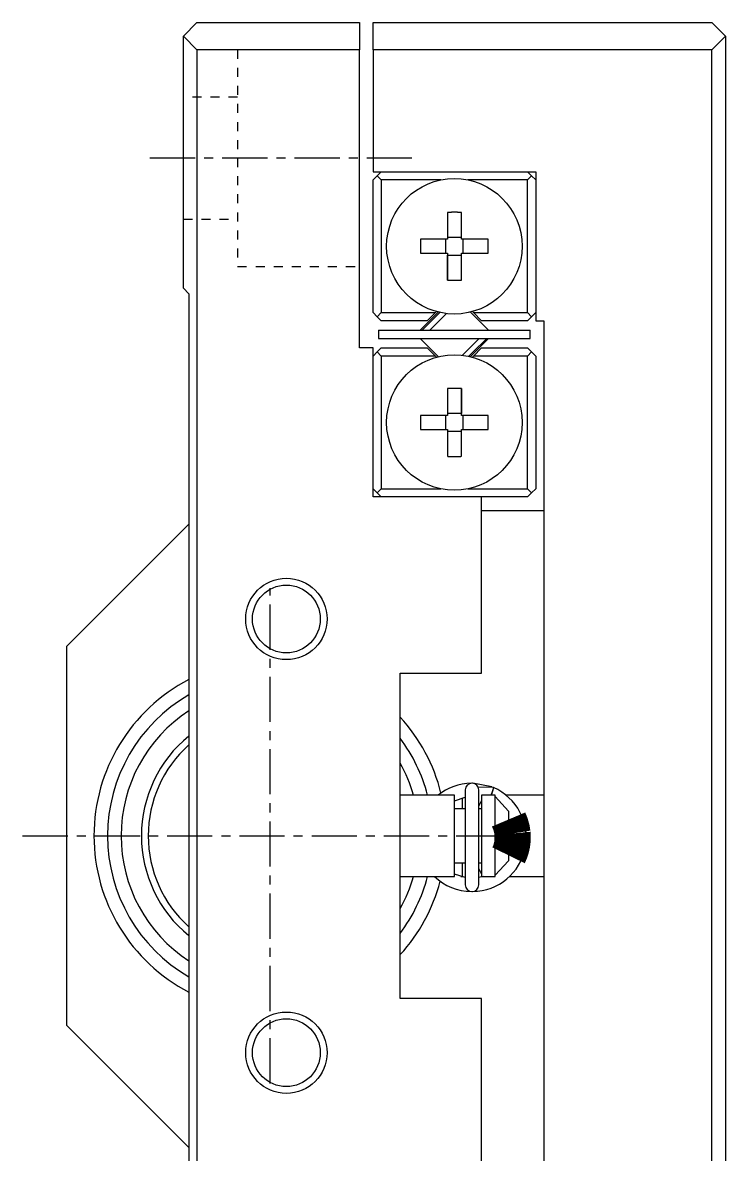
# Model space of a CAD drawing. Extents: x 565 to 917, y 86 to 335.
# Drawn here: x 569.31 to 588.76, y 184.65 to 215.96 of the extents above; entities that cross this region are included whole.
import ezdxf

# ---------------------------------------------------------------- set-up
doc = ezdxf.new("R2010")
doc.units = 0
doc.linetypes.add('CENTER', pattern=[2, 1.25, -0.25, 0.25, -0.25])
doc.linetypes.add('DOT', pattern=[0.5, 0.25, -0.25])
doc.layers.get('0').update_dxf_attribs({"linetype": 'CONTINUOUS'})

msp = doc.modelspace()

# ---------------------------------------------------------------- linework, layer by layer
at = {"color": 7, "linetype": 'CONTINUOUS'}
for p, q in [((573.757, 215.585), (574.132, 215.96)), ((574.132, 215.96), (578.632, 215.96)), ((578.632, 215.96), (578.632, 215.21)), ((579.007, 215.96), (588.382, 215.96)), ((579.007, 215.21), (579.007, 215.96)), ((588.757, 215.585), (588.382, 215.96)), ((573.757, 208.61), (573.757, 215.585)), ((574.132, 215.21), (573.757, 215.585)), ((588.382, 215.21), (588.757, 215.585)), ((588.757, 215.585), (588.757, 171.335)), ((574.132, 215.21), (574.132, 171.71)), ((578.632, 215.21), (574.132, 215.21)), ((578.632, 206.96), (578.632, 215.21)), ((588.382, 215.21), (579.007, 215.21)), ((579.007, 215.21), (579.007, 211.835)), ((588.382, 171.71), (588.382, 215.21)), ((579.007, 211.835), (583.507, 211.835)), ((579.007, 211.61), (579.12, 211.722)), ((579.232, 211.835), (579.12, 211.722)), ((579.12, 211.722), (579.232, 211.61)), ((583.395, 211.722), (583.282, 211.835)), ((583.282, 211.61), (583.395, 211.722)), ((583.395, 211.722), (583.507, 211.61)), ((583.507, 211.835), (583.507, 207.71)), ((579.007, 207.935), (579.007, 211.61)), ((579.232, 211.61), (579.232, 207.935)), ((580.884, 211.61), (579.232, 211.61)), ((583.282, 211.61), (581.63, 211.61)), ((583.282, 207.935), (583.282, 211.61)), ((581.062, 210.708), (581.062, 210.016)), ((581.062, 210.708), (581.062, 209.967)), ((581.452, 209.967), (581.452, 210.708)), ((581.062, 209.967), (580.321, 209.967)), ((581.013, 209.967), (581.013, 209.577)), ((581.452, 210.016), (581.062, 210.016)), ((581.062, 210.016), (581.062, 209.967)), ((582.193, 209.967), (581.452, 209.967)), ((581.501, 209.577), (581.501, 209.967)), ((580.321, 209.577), (581.062, 209.577)), ((581.062, 209.577), (581.062, 209.528)), ((581.062, 209.577), (581.062, 208.836)), ((581.062, 209.528), (581.452, 209.528)), ((581.062, 208.836), (581.062, 209.528)), ((581.452, 209.577), (582.193, 209.577)), ((581.452, 208.836), (581.452, 209.577)), ((573.757, 208.61), (573.907, 208.46)), ((573.907, 208.46), (573.907, 178.46)), ((579.12, 207.822), (579.007, 207.935)), ((579.232, 207.935), (579.12, 207.822)), ((579.232, 207.935), (580.73, 207.935)), ((580.812, 207.951), (580.329, 207.467)), ((580.362, 207.447), (580.856, 207.941)), ((580.505, 207.71), (580.73, 207.935)), ((580.73, 207.935), (580.76, 207.964)), ((582.185, 207.467), (581.702, 207.951)), ((581.754, 207.964), (581.784, 207.935)), ((581.784, 207.935), (583.282, 207.935)), ((581.784, 207.935), (582.009, 207.71)), ((583.395, 207.822), (583.282, 207.935)), ((583.507, 207.935), (583.395, 207.822)), ((579.12, 207.822), (579.232, 207.71)), ((580.505, 207.71), (579.232, 207.71)), ((583.282, 207.71), (582.009, 207.71)), ((583.282, 207.71), (583.395, 207.822)), ((583.507, 207.71), (583.732, 207.71)), ((583.732, 207.71), (583.732, 179.21)), ((579.157, 207.447), (583.357, 207.447)), ((579.157, 207.447), (579.157, 207.222)), ((583.357, 207.222), (583.357, 207.447)), ((579.157, 207.222), (583.357, 207.222)), ((580.329, 207.202), (580.812, 206.719)), ((581.702, 206.719), (582.185, 207.202)), ((582.152, 207.222), (581.761, 206.831)), ((579.007, 206.96), (578.632, 206.96)), ((579.007, 202.835), (579.007, 206.96)), ((579.007, 206.735), (579.12, 206.847)), ((579.232, 206.96), (579.12, 206.847)), ((579.12, 206.847), (579.232, 206.735)), ((579.232, 206.96), (580.505, 206.96)), ((580.73, 206.735), (579.232, 206.735)), ((579.232, 206.735), (579.232, 203.06)), ((580.73, 206.735), (580.505, 206.96)), ((580.76, 206.705), (580.73, 206.735)), ((581.761, 206.831), (581.659, 206.729)), ((581.784, 206.735), (581.754, 206.705)), ((582.009, 206.96), (581.784, 206.735)), ((583.282, 206.735), (581.784, 206.735)), ((582.009, 206.96), (583.282, 206.96)), ((583.395, 206.847), (583.282, 206.96)), ((583.282, 206.735), (583.395, 206.847)), ((583.282, 203.06), (583.282, 206.735)), ((583.395, 206.847), (583.507, 206.735)), ((583.507, 206.735), (583.507, 203.06)), ((581.062, 205.833), (581.062, 205.092)), ((581.452, 205.833), (581.452, 205.141)), ((581.452, 205.092), (581.452, 205.833)), ((581.452, 205.141), (581.062, 205.141)), ((581.452, 205.092), (581.452, 205.141)), ((581.062, 205.092), (580.321, 205.092)), ((581.013, 205.092), (581.013, 204.702)), ((582.193, 205.092), (581.452, 205.092)), ((581.501, 204.702), (581.501, 205.092)), ((580.321, 204.702), (581.062, 204.702)), ((581.062, 204.702), (581.062, 203.961)), ((581.062, 204.653), (581.452, 204.653)), ((581.452, 204.653), (581.452, 204.702)), ((581.452, 203.961), (581.452, 204.702)), ((581.452, 204.702), (582.193, 204.702)), ((581.452, 203.961), (581.452, 204.653)), ((579.12, 202.947), (579.007, 203.06)), ((579.232, 203.06), (579.12, 202.947)), ((579.12, 202.947), (579.232, 202.835)), ((579.232, 203.06), (580.884, 203.06)), ((581.63, 203.06), (583.282, 203.06)), ((583.395, 202.947), (583.282, 203.06)), ((583.282, 202.835), (583.395, 202.947)), ((583.507, 203.06), (583.395, 202.947)), ((582.007, 202.835), (579.007, 202.835)), ((582.007, 197.96), (582.007, 202.835)), ((583.282, 202.835), (582.007, 202.835)), ((582.007, 202.46), (583.732, 202.46)), ((573.907, 202.085), (570.532, 198.71)), ((570.532, 188.21), (570.532, 198.71)), ((579.757, 188.96), (579.757, 197.96)), ((579.757, 197.96), (582.007, 197.96)), ((582.295, 194.812), (581.769, 194.916)), ((582.337, 194.796), (581.919, 194.803)), ((582.344, 194.792), (582.278, 194.579)), ((582.398, 194.767), (582.339, 194.794)), ((581.257, 194.585), (579.757, 194.585)), ((581.257, 192.335), (581.257, 194.585)), ((581.257, 194.431), (581.559, 194.527)), ((581.482, 194.21), (581.482, 194.511)), ((581.559, 194.729), (581.559, 192.104)), ((581.934, 192.104), (581.934, 194.729)), ((582.382, 194.585), (582.007, 194.585)), ((582.007, 194.585), (582.007, 192.335)), ((582.382, 194.544), (582.382, 194.585)), ((582.382, 194.544), (582.757, 194.147)), ((582.382, 192.375), (582.382, 194.544)), ((583.732, 194.585), (582.686, 194.585)), ((581.559, 194.21), (581.257, 194.21)), ((581.559, 194.21), (581.482, 194.21)), ((581.934, 194.278), (582.007, 194.428)), ((582.007, 194.21), (581.934, 194.21)), ((582.007, 194.21), (581.934, 194.21)), ((582.757, 194.147), (582.757, 192.772)), ((581.257, 192.71), (581.559, 192.71)), ((581.482, 192.71), (581.559, 192.71)), ((581.482, 192.335), (581.482, 192.71)), ((581.934, 192.71), (582.007, 192.71)), ((581.934, 192.71), (582.007, 192.71)), ((582.757, 192.772), (582.382, 192.375)), ((579.757, 192.335), (581.257, 192.335)), ((581.559, 192.307), (581.257, 192.403)), ((581.438, 192.335), (581.482, 192.335)), ((582.007, 192.406), (581.934, 192.556)), ((582.055, 192.334), (581.934, 192.307)), ((582.007, 192.335), (582.382, 192.335)), ((582.382, 192.335), (582.382, 192.375)), ((582.783, 192.335), (583.732, 192.335)), ((582.292, 192.021), (582.337, 192.038)), ((582.007, 188.96), (579.757, 188.96)), ((582.007, 184.085), (582.007, 188.96)), ((570.532, 188.21), (573.907, 184.835))]:
    msp.add_line(p, q, dxfattribs=at)
at = {"color": 3, "linetype": 'DOT'}
for p, q in [((575.257, 215.21), (575.257, 209.21)), ((575.257, 213.897), (573.757, 213.897)), ((573.757, 210.522), (575.257, 210.522)), ((575.257, 209.21), (578.632, 209.21))]:
    msp.add_line(p, q, dxfattribs=at)
at = {"color": 1, "linetype": 'CENTER'}
for p, q in [((580.082, 212.21), (572.682, 212.21)), ((576.157, 186.61), (576.157, 200.31)), ((569.307, 193.46), (583.007, 193.46))]:
    msp.add_line(p, q, dxfattribs=at)
at = {"color": 3, "linetype": 'CONTINUOUS'}
for p, q in [((581.037, 207.91), (580.574, 207.447)), ((580.329, 207.467), (580.349, 207.447)), ((582.165, 207.447), (582.185, 207.467)), ((580.349, 207.222), (580.329, 207.202)), ((581.655, 206.937), (581.94, 207.222)), ((582.185, 207.202), (582.165, 207.222)), ((581.477, 206.759), (581.655, 206.937))]:
    msp.add_line(p, q, dxfattribs=at)
at = {"color": 7, "linetype": 'CONTINUOUS', "const_width": 1}
msp.add_lwpolyline([(582.757, 193.912), (582.806, 193.796), (582.845, 193.662), (582.867, 193.525, -0.138223), (582.757, 192.921)], format="xyb", dxfattribs=at)
at = {"color": 7, "linetype": 'CONTINUOUS'}
for points in [[(581.452, 210.708, 0), (581.449, 210.708, 0), (581.446, 210.708, 0), (581.443, 210.708, 0), (581.44, 210.709, 0), (581.437, 210.709, 0), (581.434, 210.709, 0), (581.431, 210.709, 0), (581.428, 210.709, 0), (581.425, 210.709, 0), (581.422, 210.709, 0), (581.419, 210.709, 0), (581.416, 210.709, 0), (581.413, 210.709, 0), (581.41, 210.709, 0), (581.406, 210.709, 0), (581.403, 210.709, 0), (581.4, 210.709, 0), (581.397, 210.71, 0), (581.394, 210.71, 0), (581.391, 210.71, 0), (581.388, 210.71, 0), (581.385, 210.71, 0), (581.382, 210.71, 0), (581.379, 210.71, 0), (581.376, 210.71, 0), (581.373, 210.71, 0), (581.37, 210.71, 0), (581.367, 210.71, 0), (581.364, 210.71, 0), (581.361, 210.71, 0), (581.358, 210.71, 0), (581.355, 210.71, 0), (581.352, 210.71, 0), (581.349, 210.71, 0), (581.346, 210.71, 0), (581.342, 210.71, 0), (581.339, 210.711, 0), (581.336, 210.711, 0), (581.333, 210.711, 0), (581.33, 210.711, 0), (581.327, 210.711, 0), (581.324, 210.711, 0), (581.321, 210.711, 0), (581.318, 210.711, 0), (581.315, 210.711, 0), (581.312, 210.711, 0), (581.309, 210.711, 0), (581.306, 210.711, 0), (581.303, 210.711, 0), (581.3, 210.711, 0), (581.297, 210.711, 0), (581.294, 210.711, 0), (581.291, 210.711, 0), (581.288, 210.711, 0), (581.285, 210.711, 0), (581.282, 210.711, 0), (581.278, 210.711, 0), (581.275, 210.711, 0), (581.272, 210.711, 0), (581.269, 210.711, 0), (581.266, 210.711, 0), (581.263, 210.711, 0), (581.26, 210.711, 0), (581.257, 210.711, 0), (581.254, 210.711, 0), (581.251, 210.711, 0), (581.248, 210.711, 0), (581.245, 210.711, 0), (581.242, 210.711, 0), (581.239, 210.711, 0), (581.236, 210.711, 0), (581.233, 210.711, 0), (581.23, 210.711, 0), (581.227, 210.711, 0), (581.224, 210.711, 0), (581.221, 210.711, 0), (581.217, 210.711, 0), (581.214, 210.711, 0), (581.211, 210.711, 0), (581.208, 210.711, 0), (581.205, 210.711, 0), (581.202, 210.711, 0), (581.199, 210.711, 0), (581.196, 210.711, 0), (581.193, 210.711, 0), (581.19, 210.711, 0), (581.187, 210.711, 0), (581.184, 210.711, 0), (581.181, 210.711, 0), (581.178, 210.711, 0), (581.175, 210.711, 0), (581.172, 210.71, 0), (581.169, 210.71, 0), (581.166, 210.71, 0), (581.163, 210.71, 0), (581.16, 210.71, 0), (581.157, 210.71, 0), (581.153, 210.71, 0), (581.15, 210.71, 0), (581.147, 210.71, 0), (581.144, 210.71, 0), (581.141, 210.71, 0), (581.138, 210.71, 0), (581.135, 210.71, 0), (581.132, 210.71, 0), (581.129, 210.71, 0), (581.126, 210.71, 0), (581.123, 210.71, 0), (581.12, 210.71, 0), (581.117, 210.71, 0), (581.114, 210.709, 0), (581.111, 210.709, 0), (581.108, 210.709, 0), (581.105, 210.709, 0), (581.102, 210.709, 0), (581.099, 210.709, 0), (581.096, 210.709, 0), (581.093, 210.709, 0), (581.09, 210.709, 0), (581.086, 210.709, 0), (581.083, 210.709, 0), (581.08, 210.709, 0), (581.077, 210.709, 0), (581.074, 210.709, 0), (581.071, 210.708, 0), (581.068, 210.708, 0), (581.065, 210.708, 0), (581.062, 210.708, 0)], [(580.321, 209.967, 0), (580.321, 209.964, 0), (580.321, 209.961, 0), (580.321, 209.958, 0), (580.321, 209.955, 0), (580.321, 209.952, 0), (580.32, 209.949, 0), (580.32, 209.946, 0), (580.32, 209.943, 0), (580.32, 209.94, 0), (580.32, 209.937, 0), (580.32, 209.934, 0), (580.32, 209.931, 0), (580.32, 209.927, 0), (580.32, 209.924, 0), (580.32, 209.921, 0), (580.32, 209.918, 0), (580.32, 209.915, 0), (580.32, 209.912, 0), (580.32, 209.909, 0), (580.319, 209.906, 0), (580.319, 209.903, 0), (580.319, 209.9, 0), (580.319, 209.897, 0), (580.319, 209.894, 0), (580.319, 209.891, 0), (580.319, 209.888, 0), (580.319, 209.885, 0), (580.319, 209.882, 0), (580.319, 209.879, 0), (580.319, 209.876, 0), (580.319, 209.873, 0), (580.319, 209.87, 0), (580.319, 209.867, 0), (580.319, 209.863, 0), (580.319, 209.86, 0), (580.319, 209.857, 0), (580.319, 209.854, 0), (580.319, 209.851, 0), (580.319, 209.848, 0), (580.319, 209.845, 0), (580.319, 209.842, 0), (580.318, 209.839, 0), (580.318, 209.836, 0), (580.318, 209.833, 0), (580.318, 209.83, 0), (580.318, 209.827, 0), (580.318, 209.824, 0), (580.318, 209.821, 0), (580.318, 209.818, 0), (580.318, 209.815, 0), (580.318, 209.812, 0), (580.318, 209.809, 0), (580.318, 209.806, 0), (580.318, 209.803, 0), (580.318, 209.799, 0), (580.318, 209.796, 0), (580.318, 209.793, 0), (580.318, 209.79, 0), (580.318, 209.787, 0), (580.318, 209.784, 0), (580.318, 209.781, 0), (580.318, 209.778, 0), (580.318, 209.775, 0), (580.318, 209.772, 0), (580.318, 209.769, 0), (580.318, 209.766, 0), (580.318, 209.763, 0), (580.318, 209.76, 0), (580.318, 209.757, 0), (580.318, 209.754, 0), (580.318, 209.751, 0), (580.318, 209.748, 0), (580.318, 209.745, 0), (580.318, 209.742, 0), (580.318, 209.738, 0), (580.318, 209.735, 0), (580.318, 209.732, 0), (580.318, 209.729, 0), (580.318, 209.726, 0), (580.318, 209.723, 0), (580.318, 209.72, 0), (580.318, 209.717, 0), (580.318, 209.714, 0), (580.318, 209.711, 0), (580.318, 209.708, 0), (580.318, 209.705, 0), (580.319, 209.702, 0), (580.319, 209.699, 0), (580.319, 209.696, 0), (580.319, 209.693, 0), (580.319, 209.69, 0), (580.319, 209.687, 0), (580.319, 209.684, 0), (580.319, 209.681, 0), (580.319, 209.678, 0), (580.319, 209.674, 0), (580.319, 209.671, 0), (580.319, 209.668, 0), (580.319, 209.665, 0), (580.319, 209.662, 0), (580.319, 209.659, 0), (580.319, 209.656, 0), (580.319, 209.653, 0), (580.319, 209.65, 0), (580.319, 209.647, 0), (580.319, 209.644, 0), (580.319, 209.641, 0), (580.319, 209.638, 0), (580.32, 209.635, 0), (580.32, 209.632, 0), (580.32, 209.629, 0), (580.32, 209.626, 0), (580.32, 209.623, 0), (580.32, 209.62, 0), (580.32, 209.617, 0), (580.32, 209.614, 0), (580.32, 209.611, 0), (580.32, 209.607, 0), (580.32, 209.604, 0), (580.32, 209.601, 0), (580.32, 209.598, 0), (580.32, 209.595, 0), (580.321, 209.592, 0), (580.321, 209.589, 0), (580.321, 209.586, 0), (580.321, 209.583, 0), (580.321, 209.58, 0), (580.321, 209.577, 0)], [(582.193, 209.577, 0), (582.193, 209.58, 0), (582.193, 209.583, 0), (582.194, 209.586, 0), (582.194, 209.589, 0), (582.194, 209.592, 0), (582.194, 209.595, 0), (582.194, 209.598, 0), (582.194, 209.601, 0), (582.194, 209.604, 0), (582.194, 209.607, 0), (582.194, 209.611, 0), (582.194, 209.614, 0), (582.194, 209.617, 0), (582.194, 209.62, 0), (582.194, 209.623, 0), (582.195, 209.626, 0), (582.195, 209.629, 0), (582.195, 209.632, 0), (582.195, 209.635, 0), (582.195, 209.638, 0), (582.195, 209.641, 0), (582.195, 209.644, 0), (582.195, 209.647, 0), (582.195, 209.65, 0), (582.195, 209.653, 0), (582.195, 209.656, 0), (582.195, 209.659, 0), (582.195, 209.662, 0), (582.195, 209.665, 0), (582.195, 209.668, 0), (582.195, 209.671, 0), (582.195, 209.674, 0), (582.195, 209.678, 0), (582.195, 209.681, 0), (582.196, 209.684, 0), (582.196, 209.687, 0), (582.196, 209.69, 0), (582.196, 209.693, 0), (582.196, 209.696, 0), (582.196, 209.699, 0), (582.196, 209.702, 0), (582.196, 209.705, 0), (582.196, 209.708, 0), (582.196, 209.711, 0), (582.196, 209.714, 0), (582.196, 209.717, 0), (582.196, 209.72, 0), (582.196, 209.723, 0), (582.196, 209.726, 0), (582.196, 209.729, 0), (582.196, 209.732, 0), (582.196, 209.735, 0), (582.196, 209.738, 0), (582.196, 209.742, 0), (582.196, 209.745, 0), (582.196, 209.748, 0), (582.196, 209.751, 0), (582.196, 209.754, 0), (582.196, 209.757, 0), (582.196, 209.76, 0), (582.196, 209.763, 0), (582.196, 209.766, 0), (582.196, 209.769, 0), (582.196, 209.772, 0), (582.196, 209.775, 0), (582.196, 209.778, 0), (582.196, 209.781, 0), (582.196, 209.784, 0), (582.196, 209.787, 0), (582.196, 209.79, 0), (582.196, 209.793, 0), (582.196, 209.796, 0), (582.196, 209.799, 0), (582.196, 209.803, 0), (582.196, 209.806, 0), (582.196, 209.809, 0), (582.196, 209.812, 0), (582.196, 209.815, 0), (582.196, 209.818, 0), (582.196, 209.821, 0), (582.196, 209.824, 0), (582.196, 209.827, 0), (582.196, 209.83, 0), (582.196, 209.833, 0), (582.196, 209.836, 0), (582.196, 209.839, 0), (582.196, 209.842, 0), (582.196, 209.845, 0), (582.196, 209.848, 0), (582.196, 209.851, 0), (582.196, 209.854, 0), (582.196, 209.857, 0), (582.196, 209.86, 0), (582.195, 209.863, 0), (582.195, 209.867, 0), (582.195, 209.87, 0), (582.195, 209.873, 0), (582.195, 209.876, 0), (582.195, 209.879, 0), (582.195, 209.882, 0), (582.195, 209.885, 0), (582.195, 209.888, 0), (582.195, 209.891, 0), (582.195, 209.894, 0), (582.195, 209.897, 0), (582.195, 209.9, 0), (582.195, 209.903, 0), (582.195, 209.906, 0), (582.195, 209.909, 0), (582.195, 209.912, 0), (582.195, 209.915, 0), (582.195, 209.918, 0), (582.194, 209.921, 0), (582.194, 209.924, 0), (582.194, 209.927, 0), (582.194, 209.931, 0), (582.194, 209.934, 0), (582.194, 209.937, 0), (582.194, 209.94, 0), (582.194, 209.943, 0), (582.194, 209.946, 0), (582.194, 209.949, 0), (582.194, 209.952, 0), (582.194, 209.955, 0), (582.194, 209.958, 0), (582.193, 209.961, 0), (582.193, 209.964, 0), (582.193, 209.967, 0)], [(581.062, 208.836, 0), (581.065, 208.836, 0), (581.068, 208.836, 0), (581.071, 208.836, 0), (581.074, 208.836, 0), (581.077, 208.835, 0), (581.08, 208.835, 0), (581.083, 208.835, 0), (581.086, 208.835, 0), (581.09, 208.835, 0), (581.093, 208.835, 0), (581.096, 208.835, 0), (581.099, 208.835, 0), (581.102, 208.835, 0), (581.105, 208.835, 0), (581.108, 208.835, 0), (581.111, 208.835, 0), (581.114, 208.835, 0), (581.117, 208.835, 0), (581.12, 208.834, 0), (581.123, 208.834, 0), (581.126, 208.834, 0), (581.129, 208.834, 0), (581.132, 208.834, 0), (581.135, 208.834, 0), (581.138, 208.834, 0), (581.141, 208.834, 0), (581.144, 208.834, 0), (581.147, 208.834, 0), (581.15, 208.834, 0), (581.153, 208.834, 0), (581.157, 208.834, 0), (581.16, 208.834, 0), (581.163, 208.834, 0), (581.166, 208.834, 0), (581.169, 208.834, 0), (581.172, 208.834, 0), (581.175, 208.834, 0), (581.178, 208.834, 0), (581.181, 208.833, 0), (581.184, 208.833, 0), (581.187, 208.833, 0), (581.19, 208.833, 0), (581.193, 208.833, 0), (581.196, 208.833, 0), (581.199, 208.833, 0), (581.202, 208.833, 0), (581.205, 208.833, 0), (581.208, 208.833, 0), (581.211, 208.833, 0), (581.214, 208.833, 0), (581.217, 208.833, 0), (581.221, 208.833, 0), (581.224, 208.833, 0), (581.227, 208.833, 0), (581.23, 208.833, 0), (581.233, 208.833, 0), (581.236, 208.833, 0), (581.239, 208.833, 0), (581.242, 208.833, 0), (581.245, 208.833, 0), (581.248, 208.833, 0), (581.251, 208.833, 0), (581.254, 208.833, 0), (581.257, 208.833, 0), (581.26, 208.833, 0), (581.263, 208.833, 0), (581.266, 208.833, 0), (581.269, 208.833, 0), (581.272, 208.833, 0), (581.275, 208.833, 0), (581.278, 208.833, 0), (581.282, 208.833, 0), (581.285, 208.833, 0), (581.288, 208.833, 0), (581.291, 208.833, 0), (581.294, 208.833, 0), (581.297, 208.833, 0), (581.3, 208.833, 0), (581.303, 208.833, 0), (581.306, 208.833, 0), (581.309, 208.833, 0), (581.312, 208.833, 0), (581.315, 208.833, 0), (581.318, 208.833, 0), (581.321, 208.833, 0), (581.324, 208.833, 0), (581.327, 208.833, 0), (581.33, 208.833, 0), (581.333, 208.833, 0), (581.336, 208.834, 0), (581.339, 208.834, 0), (581.342, 208.834, 0), (581.346, 208.834, 0), (581.349, 208.834, 0), (581.352, 208.834, 0), (581.355, 208.834, 0), (581.358, 208.834, 0), (581.361, 208.834, 0), (581.364, 208.834, 0), (581.367, 208.834, 0), (581.37, 208.834, 0), (581.373, 208.834, 0), (581.376, 208.834, 0), (581.379, 208.834, 0), (581.382, 208.834, 0), (581.385, 208.834, 0), (581.388, 208.834, 0), (581.391, 208.834, 0), (581.394, 208.834, 0), (581.397, 208.835, 0), (581.4, 208.835, 0), (581.403, 208.835, 0), (581.406, 208.835, 0), (581.41, 208.835, 0), (581.413, 208.835, 0), (581.416, 208.835, 0), (581.419, 208.835, 0), (581.422, 208.835, 0), (581.425, 208.835, 0), (581.428, 208.835, 0), (581.431, 208.835, 0), (581.434, 208.835, 0), (581.437, 208.835, 0), (581.44, 208.836, 0), (581.443, 208.836, 0), (581.446, 208.836, 0), (581.449, 208.836, 0), (581.452, 208.836, 0)], [(581.452, 205.833, 0), (581.449, 205.833, 0), (581.446, 205.833, 0), (581.443, 205.833, 0), (581.44, 205.834, 0), (581.437, 205.834, 0), (581.434, 205.834, 0), (581.431, 205.834, 0), (581.428, 205.834, 0), (581.425, 205.834, 0), (581.422, 205.834, 0), (581.419, 205.834, 0), (581.416, 205.834, 0), (581.413, 205.834, 0), (581.41, 205.834, 0), (581.406, 205.834, 0), (581.403, 205.834, 0), (581.4, 205.834, 0), (581.397, 205.835, 0), (581.394, 205.835, 0), (581.391, 205.835, 0), (581.388, 205.835, 0), (581.385, 205.835, 0), (581.382, 205.835, 0), (581.379, 205.835, 0), (581.376, 205.835, 0), (581.373, 205.835, 0), (581.37, 205.835, 0), (581.367, 205.835, 0), (581.364, 205.835, 0), (581.361, 205.835, 0), (581.358, 205.835, 0), (581.355, 205.835, 0), (581.352, 205.835, 0), (581.349, 205.835, 0), (581.346, 205.835, 0), (581.342, 205.835, 0), (581.339, 205.836, 0), (581.336, 205.836, 0), (581.333, 205.836, 0), (581.33, 205.836, 0), (581.327, 205.836, 0), (581.324, 205.836, 0), (581.321, 205.836, 0), (581.318, 205.836, 0), (581.315, 205.836, 0), (581.312, 205.836, 0), (581.309, 205.836, 0), (581.306, 205.836, 0), (581.303, 205.836, 0), (581.3, 205.836, 0), (581.297, 205.836, 0), (581.294, 205.836, 0), (581.291, 205.836, 0), (581.288, 205.836, 0), (581.285, 205.836, 0), (581.282, 205.836, 0), (581.278, 205.836, 0), (581.275, 205.836, 0), (581.272, 205.836, 0), (581.269, 205.836, 0), (581.266, 205.836, 0), (581.263, 205.836, 0), (581.26, 205.836, 0), (581.257, 205.836, 0), (581.254, 205.836, 0), (581.251, 205.836, 0), (581.248, 205.836, 0), (581.245, 205.836, 0), (581.242, 205.836, 0), (581.239, 205.836, 0), (581.236, 205.836, 0), (581.233, 205.836, 0), (581.23, 205.836, 0), (581.227, 205.836, 0), (581.224, 205.836, 0), (581.221, 205.836, 0), (581.217, 205.836, 0), (581.214, 205.836, 0), (581.211, 205.836, 0), (581.208, 205.836, 0), (581.205, 205.836, 0), (581.202, 205.836, 0), (581.199, 205.836, 0), (581.196, 205.836, 0), (581.193, 205.836, 0), (581.19, 205.836, 0), (581.187, 205.836, 0), (581.184, 205.836, 0), (581.181, 205.836, 0), (581.178, 205.836, 0), (581.175, 205.836, 0), (581.172, 205.835, 0), (581.169, 205.835, 0), (581.166, 205.835, 0), (581.163, 205.835, 0), (581.16, 205.835, 0), (581.157, 205.835, 0), (581.153, 205.835, 0), (581.15, 205.835, 0), (581.147, 205.835, 0), (581.144, 205.835, 0), (581.141, 205.835, 0), (581.138, 205.835, 0), (581.135, 205.835, 0), (581.132, 205.835, 0), (581.129, 205.835, 0), (581.126, 205.835, 0), (581.123, 205.835, 0), (581.12, 205.835, 0), (581.117, 205.835, 0), (581.114, 205.834, 0), (581.111, 205.834, 0), (581.108, 205.834, 0), (581.105, 205.834, 0), (581.102, 205.834, 0), (581.099, 205.834, 0), (581.096, 205.834, 0), (581.093, 205.834, 0), (581.09, 205.834, 0), (581.086, 205.834, 0), (581.083, 205.834, 0), (581.08, 205.834, 0), (581.077, 205.834, 0), (581.074, 205.834, 0), (581.071, 205.833, 0), (581.068, 205.833, 0), (581.065, 205.833, 0), (581.062, 205.833, 0)], [(580.321, 205.092, 0), (580.321, 205.089, 0), (580.321, 205.086, 0), (580.321, 205.083, 0), (580.321, 205.08, 0), (580.321, 205.077, 0), (580.32, 205.074, 0), (580.32, 205.071, 0), (580.32, 205.068, 0), (580.32, 205.065, 0), (580.32, 205.062, 0), (580.32, 205.059, 0), (580.32, 205.056, 0), (580.32, 205.052, 0), (580.32, 205.049, 0), (580.32, 205.046, 0), (580.32, 205.043, 0), (580.32, 205.04, 0), (580.32, 205.037, 0), (580.32, 205.034, 0), (580.319, 205.031, 0), (580.319, 205.028, 0), (580.319, 205.025, 0), (580.319, 205.022, 0), (580.319, 205.019, 0), (580.319, 205.016, 0), (580.319, 205.013, 0), (580.319, 205.01, 0), (580.319, 205.007, 0), (580.319, 205.004, 0), (580.319, 205.001, 0), (580.319, 204.998, 0), (580.319, 204.995, 0), (580.319, 204.992, 0), (580.319, 204.988, 0), (580.319, 204.985, 0), (580.319, 204.982, 0), (580.319, 204.979, 0), (580.319, 204.976, 0), (580.319, 204.973, 0), (580.319, 204.97, 0), (580.319, 204.967, 0), (580.318, 204.964, 0), (580.318, 204.961, 0), (580.318, 204.958, 0), (580.318, 204.955, 0), (580.318, 204.952, 0), (580.318, 204.949, 0), (580.318, 204.946, 0), (580.318, 204.943, 0), (580.318, 204.94, 0), (580.318, 204.937, 0), (580.318, 204.934, 0), (580.318, 204.931, 0), (580.318, 204.928, 0), (580.318, 204.924, 0), (580.318, 204.921, 0), (580.318, 204.918, 0), (580.318, 204.915, 0), (580.318, 204.912, 0), (580.318, 204.909, 0), (580.318, 204.906, 0), (580.318, 204.903, 0), (580.318, 204.9, 0), (580.318, 204.897, 0), (580.318, 204.894, 0), (580.318, 204.891, 0), (580.318, 204.888, 0), (580.318, 204.885, 0), (580.318, 204.882, 0), (580.318, 204.879, 0), (580.318, 204.876, 0), (580.318, 204.873, 0), (580.318, 204.87, 0), (580.318, 204.867, 0), (580.318, 204.863, 0), (580.318, 204.86, 0), (580.318, 204.857, 0), (580.318, 204.854, 0), (580.318, 204.851, 0), (580.318, 204.848, 0), (580.318, 204.845, 0), (580.318, 204.842, 0), (580.318, 204.839, 0), (580.318, 204.836, 0), (580.318, 204.833, 0), (580.318, 204.83, 0), (580.319, 204.827, 0), (580.319, 204.824, 0), (580.319, 204.821, 0), (580.319, 204.818, 0), (580.319, 204.815, 0), (580.319, 204.812, 0), (580.319, 204.809, 0), (580.319, 204.806, 0), (580.319, 204.803, 0), (580.319, 204.799, 0), (580.319, 204.796, 0), (580.319, 204.793, 0), (580.319, 204.79, 0), (580.319, 204.787, 0), (580.319, 204.784, 0), (580.319, 204.781, 0), (580.319, 204.778, 0), (580.319, 204.775, 0), (580.319, 204.772, 0), (580.319, 204.769, 0), (580.319, 204.766, 0), (580.319, 204.763, 0), (580.32, 204.76, 0), (580.32, 204.757, 0), (580.32, 204.754, 0), (580.32, 204.751, 0), (580.32, 204.748, 0), (580.32, 204.745, 0), (580.32, 204.742, 0), (580.32, 204.739, 0), (580.32, 204.736, 0), (580.32, 204.732, 0), (580.32, 204.729, 0), (580.32, 204.726, 0), (580.32, 204.723, 0), (580.32, 204.72, 0), (580.321, 204.717, 0), (580.321, 204.714, 0), (580.321, 204.711, 0), (580.321, 204.708, 0), (580.321, 204.705, 0), (580.321, 204.702, 0)], [(582.193, 204.702, 0), (582.193, 204.705, 0), (582.193, 204.708, 0), (582.194, 204.711, 0), (582.194, 204.714, 0), (582.194, 204.717, 0), (582.194, 204.72, 0), (582.194, 204.723, 0), (582.194, 204.726, 0), (582.194, 204.729, 0), (582.194, 204.732, 0), (582.194, 204.736, 0), (582.194, 204.739, 0), (582.194, 204.742, 0), (582.194, 204.745, 0), (582.194, 204.748, 0), (582.195, 204.751, 0), (582.195, 204.754, 0), (582.195, 204.757, 0), (582.195, 204.76, 0), (582.195, 204.763, 0), (582.195, 204.766, 0), (582.195, 204.769, 0), (582.195, 204.772, 0), (582.195, 204.775, 0), (582.195, 204.778, 0), (582.195, 204.781, 0), (582.195, 204.784, 0), (582.195, 204.787, 0), (582.195, 204.79, 0), (582.195, 204.793, 0), (582.195, 204.796, 0), (582.195, 204.799, 0), (582.195, 204.803, 0), (582.195, 204.806, 0), (582.196, 204.809, 0), (582.196, 204.812, 0), (582.196, 204.815, 0), (582.196, 204.818, 0), (582.196, 204.821, 0), (582.196, 204.824, 0), (582.196, 204.827, 0), (582.196, 204.83, 0), (582.196, 204.833, 0), (582.196, 204.836, 0), (582.196, 204.839, 0), (582.196, 204.842, 0), (582.196, 204.845, 0), (582.196, 204.848, 0), (582.196, 204.851, 0), (582.196, 204.854, 0), (582.196, 204.857, 0), (582.196, 204.86, 0), (582.196, 204.863, 0), (582.196, 204.867, 0), (582.196, 204.87, 0), (582.196, 204.873, 0), (582.196, 204.876, 0), (582.196, 204.879, 0), (582.196, 204.882, 0), (582.196, 204.885, 0), (582.196, 204.888, 0), (582.196, 204.891, 0), (582.196, 204.894, 0), (582.196, 204.897, 0), (582.196, 204.9, 0), (582.196, 204.903, 0), (582.196, 204.906, 0), (582.196, 204.909, 0), (582.196, 204.912, 0), (582.196, 204.915, 0), (582.196, 204.918, 0), (582.196, 204.921, 0), (582.196, 204.924, 0), (582.196, 204.928, 0), (582.196, 204.931, 0), (582.196, 204.934, 0), (582.196, 204.937, 0), (582.196, 204.94, 0), (582.196, 204.943, 0), (582.196, 204.946, 0), (582.196, 204.949, 0), (582.196, 204.952, 0), (582.196, 204.955, 0), (582.196, 204.958, 0), (582.196, 204.961, 0), (582.196, 204.964, 0), (582.196, 204.967, 0), (582.196, 204.97, 0), (582.196, 204.973, 0), (582.196, 204.976, 0), (582.196, 204.979, 0), (582.196, 204.982, 0), (582.196, 204.985, 0), (582.195, 204.988, 0), (582.195, 204.992, 0), (582.195, 204.995, 0), (582.195, 204.998, 0), (582.195, 205.001, 0), (582.195, 205.004, 0), (582.195, 205.007, 0), (582.195, 205.01, 0), (582.195, 205.013, 0), (582.195, 205.016, 0), (582.195, 205.019, 0), (582.195, 205.022, 0), (582.195, 205.025, 0), (582.195, 205.028, 0), (582.195, 205.031, 0), (582.195, 205.034, 0), (582.195, 205.037, 0), (582.195, 205.04, 0), (582.195, 205.043, 0), (582.194, 205.046, 0), (582.194, 205.049, 0), (582.194, 205.052, 0), (582.194, 205.056, 0), (582.194, 205.059, 0), (582.194, 205.062, 0), (582.194, 205.065, 0), (582.194, 205.068, 0), (582.194, 205.071, 0), (582.194, 205.074, 0), (582.194, 205.077, 0), (582.194, 205.08, 0), (582.194, 205.083, 0), (582.193, 205.086, 0), (582.193, 205.089, 0), (582.193, 205.092, 0)], [(581.062, 203.961, 0), (581.065, 203.961, 0), (581.068, 203.961, 0), (581.071, 203.961, 0), (581.074, 203.961, 0), (581.077, 203.96, 0), (581.08, 203.96, 0), (581.083, 203.96, 0), (581.086, 203.96, 0), (581.09, 203.96, 0), (581.093, 203.96, 0), (581.096, 203.96, 0), (581.099, 203.96, 0), (581.102, 203.96, 0), (581.105, 203.96, 0), (581.108, 203.96, 0), (581.111, 203.96, 0), (581.114, 203.96, 0), (581.117, 203.96, 0), (581.12, 203.959, 0), (581.123, 203.959, 0), (581.126, 203.959, 0), (581.129, 203.959, 0), (581.132, 203.959, 0), (581.135, 203.959, 0), (581.138, 203.959, 0), (581.141, 203.959, 0), (581.144, 203.959, 0), (581.147, 203.959, 0), (581.15, 203.959, 0), (581.153, 203.959, 0), (581.157, 203.959, 0), (581.16, 203.959, 0), (581.163, 203.959, 0), (581.166, 203.959, 0), (581.169, 203.959, 0), (581.172, 203.959, 0), (581.175, 203.959, 0), (581.178, 203.959, 0), (581.181, 203.958, 0), (581.184, 203.958, 0), (581.187, 203.958, 0), (581.19, 203.958, 0), (581.193, 203.958, 0), (581.196, 203.958, 0), (581.199, 203.958, 0), (581.202, 203.958, 0), (581.205, 203.958, 0), (581.208, 203.958, 0), (581.211, 203.958, 0), (581.214, 203.958, 0), (581.217, 203.958, 0), (581.221, 203.958, 0), (581.224, 203.958, 0), (581.227, 203.958, 0), (581.23, 203.958, 0), (581.233, 203.958, 0), (581.236, 203.958, 0), (581.239, 203.958, 0), (581.242, 203.958, 0), (581.245, 203.958, 0), (581.248, 203.958, 0), (581.251, 203.958, 0), (581.254, 203.958, 0), (581.257, 203.958, 0), (581.26, 203.958, 0), (581.263, 203.958, 0), (581.266, 203.958, 0), (581.269, 203.958, 0), (581.272, 203.958, 0), (581.275, 203.958, 0), (581.278, 203.958, 0), (581.282, 203.958, 0), (581.285, 203.958, 0), (581.288, 203.958, 0), (581.291, 203.958, 0), (581.294, 203.958, 0), (581.297, 203.958, 0), (581.3, 203.958, 0), (581.303, 203.958, 0), (581.306, 203.958, 0), (581.309, 203.958, 0), (581.312, 203.958, 0), (581.315, 203.958, 0), (581.318, 203.958, 0), (581.321, 203.958, 0), (581.324, 203.958, 0), (581.327, 203.958, 0), (581.33, 203.958, 0), (581.333, 203.958, 0), (581.336, 203.959, 0), (581.339, 203.959, 0), (581.342, 203.959, 0), (581.346, 203.959, 0), (581.349, 203.959, 0), (581.352, 203.959, 0), (581.355, 203.959, 0), (581.358, 203.959, 0), (581.361, 203.959, 0), (581.364, 203.959, 0), (581.367, 203.959, 0), (581.37, 203.959, 0), (581.373, 203.959, 0), (581.376, 203.959, 0), (581.379, 203.959, 0), (581.382, 203.959, 0), (581.385, 203.959, 0), (581.388, 203.959, 0), (581.391, 203.959, 0), (581.394, 203.959, 0), (581.397, 203.96, 0), (581.4, 203.96, 0), (581.403, 203.96, 0), (581.406, 203.96, 0), (581.41, 203.96, 0), (581.413, 203.96, 0), (581.416, 203.96, 0), (581.419, 203.96, 0), (581.422, 203.96, 0), (581.425, 203.96, 0), (581.428, 203.96, 0), (581.431, 203.96, 0), (581.434, 203.96, 0), (581.437, 203.96, 0), (581.44, 203.961, 0), (581.443, 203.961, 0), (581.446, 203.961, 0), (581.449, 203.961, 0), (581.452, 203.961, 0)], [(582.272, 194.585, 0), (582.273, 194.587, 0), (582.274, 194.589, 0), (582.275, 194.591, 0), (582.276, 194.594, 0), (582.277, 194.596, 0), (582.278, 194.598, 0), (582.279, 194.601, 0), (582.28, 194.603, 0), (582.281, 194.605, 0), (582.282, 194.608, 0), (582.283, 194.61, 0), (582.284, 194.612, 0), (582.285, 194.615, 0), (582.286, 194.617, 0), (582.287, 194.619, 0), (582.288, 194.622, 0), (582.289, 194.624, 0), (582.29, 194.627, 0), (582.291, 194.629, 0), (582.292, 194.631, 0), (582.293, 194.634, 0), (582.294, 194.636, 0), (582.295, 194.638, 0), (582.296, 194.641, 0), (582.297, 194.643, 0), (582.298, 194.645, 0), (582.299, 194.648, 0), (582.3, 194.65, 0), (582.301, 194.652, 0), (582.302, 194.655, 0), (582.302, 194.657, 0), (582.303, 194.659, 0), (582.304, 194.661, 0), (582.305, 194.664, 0), (582.306, 194.666, 0), (582.307, 194.668, 0), (582.308, 194.671, 0), (582.309, 194.673, 0), (582.309, 194.675, 0), (582.31, 194.677, 0), (582.311, 194.68, 0), (582.312, 194.682, 0), (582.313, 194.684, 0), (582.313, 194.686, 0), (582.314, 194.688, 0), (582.315, 194.691, 0), (582.316, 194.693, 0), (582.317, 194.695, 0), (582.317, 194.697, 0), (582.318, 194.699, 0), (582.319, 194.701, 0), (582.32, 194.703, 0), (582.32, 194.705, 0), (582.321, 194.707, 0), (582.322, 194.709, 0), (582.322, 194.711, 0), (582.323, 194.713, 0), (582.324, 194.715, 0), (582.324, 194.717, 0), (582.325, 194.719, 0), (582.326, 194.721, 0), (582.326, 194.723, 0), (582.327, 194.725, 0), (582.327, 194.727, 0), (582.328, 194.729, 0), (582.328, 194.731, 0), (582.329, 194.733, 0), (582.33, 194.734, 0), (582.33, 194.736, 0), (582.331, 194.738, 0), (582.331, 194.74, 0), (582.332, 194.741, 0), (582.332, 194.743, 0), (582.333, 194.745, 0), (582.333, 194.746, 0), (582.333, 194.748, 0), (582.334, 194.75, 0), (582.334, 194.751, 0), (582.335, 194.753, 0), (582.335, 194.754, 0), (582.335, 194.756, 0), (582.336, 194.757, 0), (582.336, 194.759, 0), (582.336, 194.76, 0), (582.337, 194.762, 0), (582.337, 194.763, 0), (582.337, 194.764, 0), (582.338, 194.766, 0), (582.338, 194.767, 0), (582.338, 194.768, 0), (582.338, 194.77, 0), (582.339, 194.771, 0), (582.339, 194.772, 0), (582.339, 194.773, 0), (582.339, 194.774, 0), (582.339, 194.776, 0), (582.34, 194.777, 0), (582.34, 194.778, 0), (582.34, 194.779, 0), (582.34, 194.78, 0), (582.34, 194.781, 0), (582.34, 194.782, 0), (582.34, 194.783, 0), (582.34, 194.783, 0), (582.34, 194.784, 0), (582.34, 194.785, 0), (582.34, 194.786, 0), (582.34, 194.787, 0), (582.34, 194.787, 0), (582.34, 194.788, 0), (582.34, 194.789, 0), (582.34, 194.789, 0), (582.34, 194.79, 0), (582.34, 194.791, 0), (582.34, 194.791, 0), (582.34, 194.792, 0), (582.34, 194.792, 0), (582.339, 194.793, 0), (582.339, 194.793, 0), (582.339, 194.794, 0), (582.339, 194.794, 0), (582.339, 194.794, 0), (582.338, 194.795, 0), (582.338, 194.795, 0), (582.338, 194.795, 0), (582.338, 194.795, 0), (582.337, 194.795, 0), (582.337, 194.796, 0)]]:
    msp.add_polyline3d(points, dxfattribs=at)
for centre, radius in [((581.257, 209.772), 1.875), ((581.257, 204.897), 1.875), ((576.607, 199.46), 0.938), ((576.607, 187.46), 0.938)]:
    msp.add_circle(centre, radius, dxfattribs=at)
at = {"color": 3, "linetype": 'CONTINUOUS'}
for centre in [(576.607, 199.46), (576.607, 187.46)]:
    msp.add_circle(centre, 1.125, dxfattribs=at)
at = {"color": 7, "linetype": 'CONTINUOUS'}
for centre, radius, start, end in [((580.435, 207.361), 0.15, 135, 145.0247), ((582.079, 207.361), 0.15, 34.9753, 45), ((580.435, 207.308), 0.15, 214.9753, 225), ((582.079, 207.308), 0.15, 315, 325.0247), ((576.157, 193.46), 4.875, 117.4864, 180), ((576.157, 193.46), 4.5, 120, 240), ((576.157, 193.46), 4.125, 123.0557, 236.9443), ((576.157, 193.46), 4.875, 14.0518, 42.3995), ((576.157, 193.46), 4.5, 14.4775, 36.8699), ((576.157, 193.46), 3.375, 131.8103, 228.1897), ((576.157, 193.46), 4.125, 15.8266, 29.2229), ((581.748, 193.413), 1.503, 90.9032, 128.7612), ((581.746, 194.729), 0.188, 0, 180), ((581.746, 193.417), 1.499, 270.8992, 66.789), ((576.157, 193.46), 4.875, 180, 242.5136), ((576.157, 193.46), 4.5, 323.1301, 345.5225), ((576.157, 193.46), 4.125, 330.7771, 344.1734), ((581.745, 193.414), 1.496, 226.1917, 269.2349), ((576.157, 193.46), 4.875, 317.6005, 345.0618), ((581.746, 192.104), 0.188, 180, 0)]:
    msp.add_arc(centre, radius, start, end, dxfattribs=at)
at = {"color": 3, "linetype": 'CONTINUOUS'}
msp.add_arc((576.157, 193.46), 3.562, 129.1667, 230.8333, dxfattribs=at)

doc.saveas('drawing.dxf')
